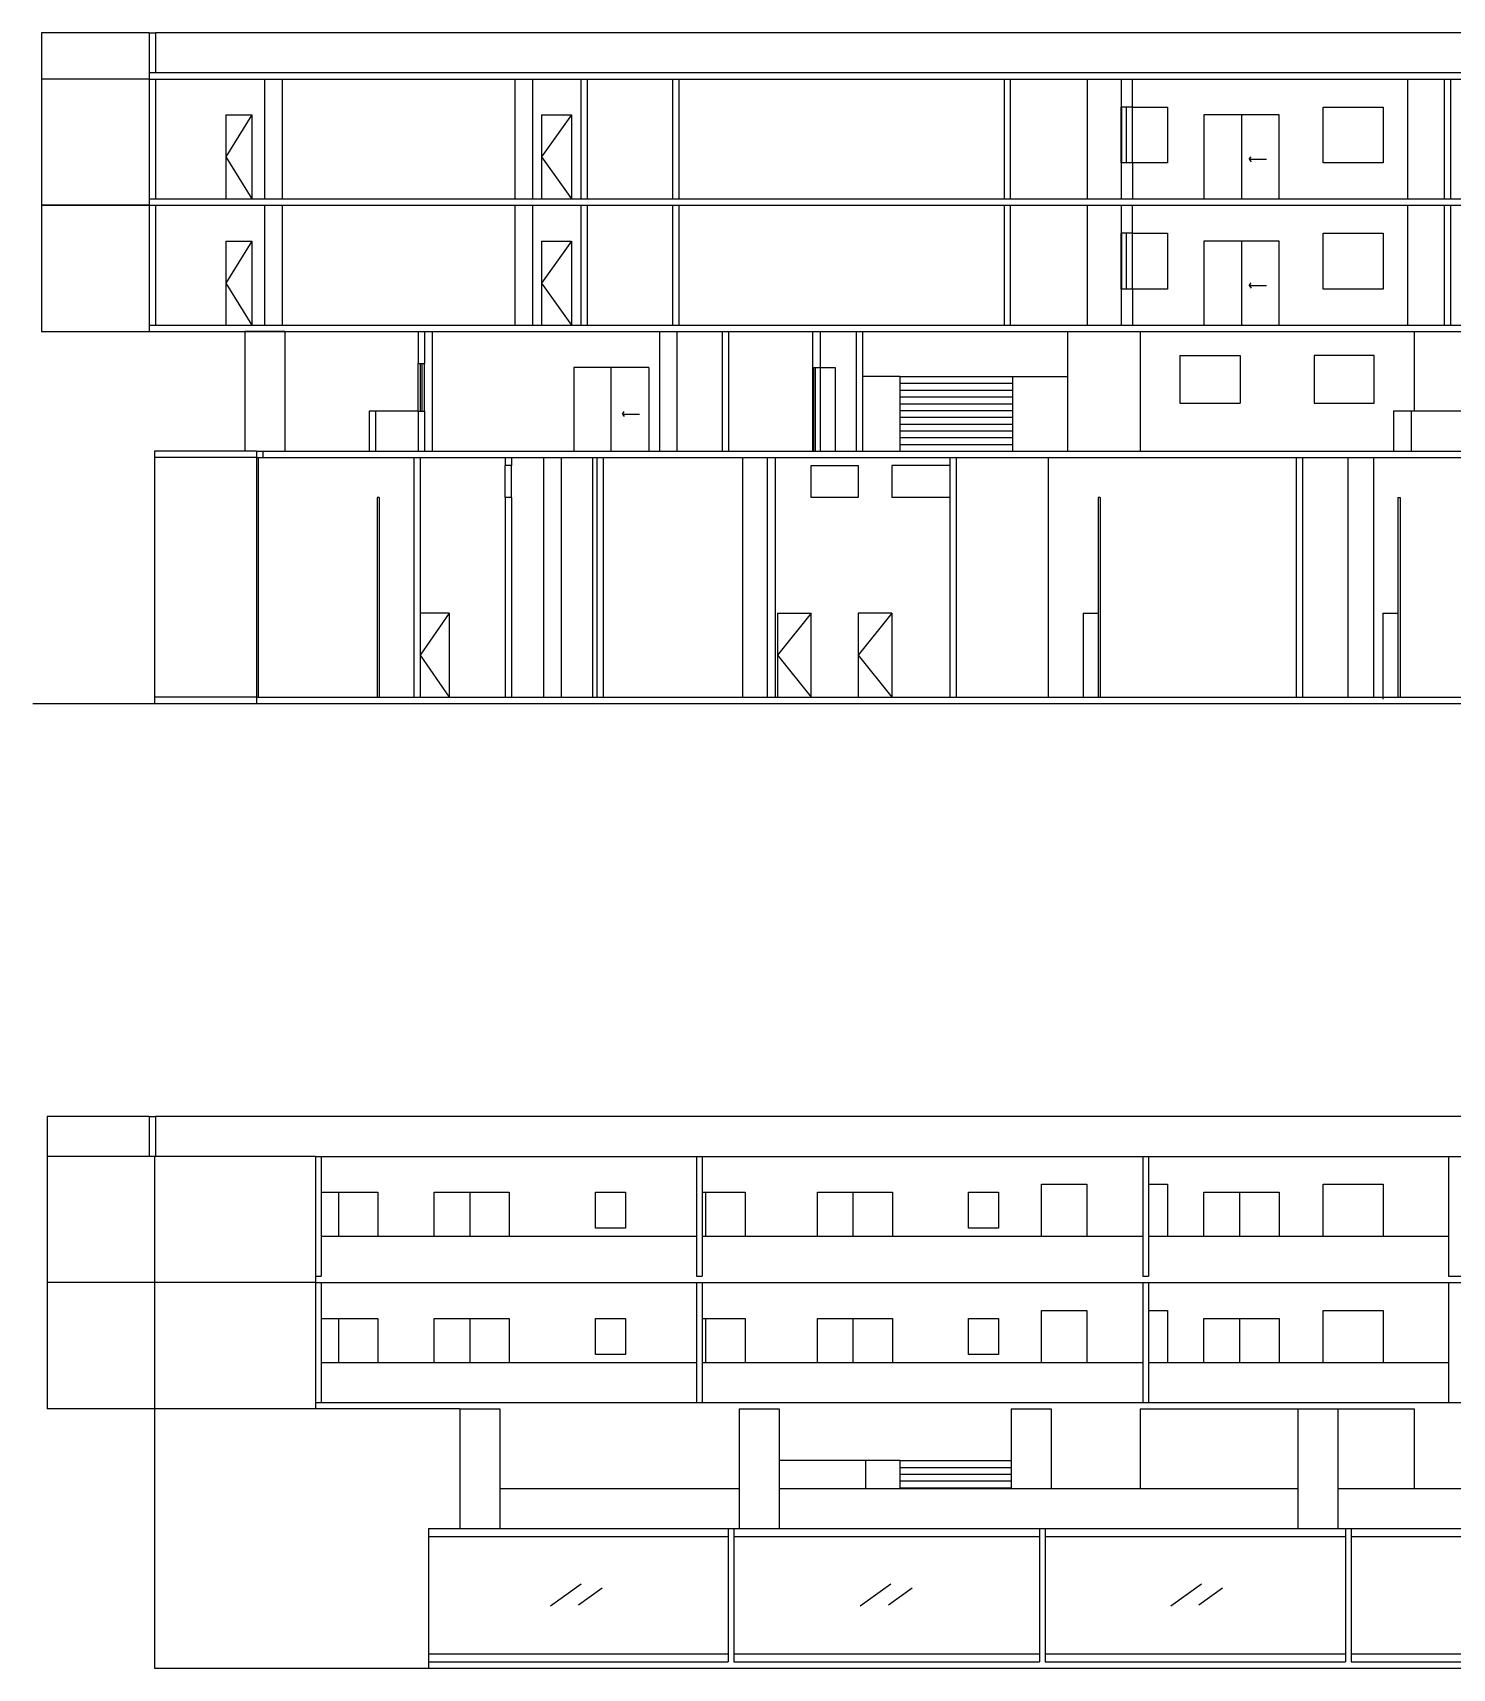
# Model space of a CAD drawing. Header units: millimetres. Extents: x -210 to 1173, y -437 to 320.
# Drawn here: x -184.04 to -148.5, y -147.4 to -106.44 of the extents above; entities that cross this region are included whole.
import ezdxf

# ---------------------------------------------------------------- set-up
doc = ezdxf.new("R2010")
doc.units = ezdxf.units.MM
doc.header["$LTSCALE"] = 0.3
doc.linetypes.add('DASHED2', pattern=[9.525, 6.35, -3.175])
for name, color, linetype in [('CORTE', 6, 'Continuous'), ('COTAS', 1, 'Continuous'), ('ESQUADRIAS', 3, 'Continuous'), ('PROJEÇÃO', 1, 'DASHED2'), ('VISTA', 2, 'Continuous'), ('VISTA LONGE', 1, 'Continuous'), ('VISTA PERTO', 3, 'Continuous')]:
    doc.layers.add(name, color=color, linetype=linetype)

msp = doc.modelspace()

# ---------------------------------------------------------------- linework, layer by layer
at = {"layer": 'CORTE'}
for p, q in [((-181.119, -106.439), (-180.959, -106.439)), ((-181.119, -106.439), (-181.119, -107.599)), ((-180.959, -106.439), (-180.959, -107.439)), ((-181.119, -107.439), (-143.614, -107.439)), ((-181.119, -107.599), (-143.614, -107.599)), ((-181.119, -107.599), (-181.119, -110.759)), ((-180.959, -107.599), (-180.959, -110.599)), ((-178.235, -107.599), (-178.235, -110.599)), ((-177.791, -107.599), (-177.791, -110.599)), ((-171.969, -107.599), (-171.969, -110.599)), ((-171.525, -107.599), (-171.525, -110.599)), ((-170.314, -107.599), (-170.314, -110.599)), ((-170.154, -107.599), (-170.154, -110.599)), ((-168.025, -107.599), (-168.025, -110.599)), ((-167.866, -107.599), (-167.866, -110.599)), ((-159.722, -107.599), (-159.722, -110.599)), ((-159.565, -107.599), (-159.565, -110.599)), ((-156.792, -107.599), (-156.792, -108.299)), ((-156.502, -108.299), (-156.502, -107.599)), ((-148.705, -107.599), (-148.705, -110.599)), ((-148.545, -107.599), (-148.545, -110.599)), ((-156.502, -108.299), (-156.792, -108.299)), ((-156.792, -109.699), (-156.792, -108.299)), ((-156.792, -109.699), (-156.792, -110.599)), ((-156.502, -109.699), (-156.792, -109.699)), ((-156.502, -109.699), (-156.502, -110.599)), ((-181.119, -110.599), (-143.614, -110.599)), ((-181.119, -110.759), (-143.614, -110.759)), ((-181.119, -110.759), (-181.119, -113.919)), ((-180.959, -110.759), (-180.959, -113.759)), ((-178.235, -110.759), (-178.235, -113.759)), ((-177.791, -110.759), (-177.791, -113.759)), ((-171.969, -110.759), (-171.969, -113.759)), ((-171.525, -110.759), (-171.525, -113.759)), ((-170.314, -110.759), (-170.314, -113.759)), ((-170.154, -110.759), (-170.154, -113.759)), ((-168.025, -110.759), (-168.025, -113.759)), ((-167.866, -110.759), (-167.866, -113.759)), ((-159.722, -110.759), (-159.722, -113.759)), ((-159.565, -110.759), (-159.565, -113.759)), ((-156.792, -110.759), (-156.792, -111.459)), ((-156.502, -111.459), (-156.502, -110.759)), ((-148.705, -110.759), (-148.705, -113.759)), ((-148.545, -110.759), (-148.545, -113.759)), ((-156.502, -111.459), (-156.792, -111.459)), ((-156.792, -112.859), (-156.792, -111.459)), ((-156.502, -112.859), (-156.792, -112.859)), ((-156.792, -112.859), (-156.792, -113.759)), ((-156.502, -112.859), (-156.502, -113.759)), ((-181.119, -113.759), (-143.614, -113.759)), ((-181.119, -113.919), (-143.614, -113.919)), ((-174.39, -113.919), (-174.39, -114.719)), ((-174.23, -113.919), (-174.23, -114.719)), ((-174.037, -113.919), (-174.037, -116.919)), ((-168.349, -113.919), (-168.349, -116.919)), ((-167.911, -113.919), (-167.911, -116.919)), ((-166.779, -113.919), (-166.779, -116.919)), ((-166.619, -113.919), (-166.619, -116.919)), ((-164.515, -113.919), (-164.515, -114.819)), ((-164.328, -113.919), (-164.328, -114.819)), ((-163.425, -113.919), (-163.425, -116.919)), ((-163.266, -113.919), (-163.266, -116.919)), ((-174.39, -114.719), (-174.23, -114.719)), ((-164.515, -114.819), (-164.328, -114.819)), ((-164.49, -114.819), (-164.448, -114.819)), ((-175.614, -115.919), (-175.614, -116.919)), ((-175.454, -115.919), (-175.614, -115.919)), ((-175.454, -115.919), (-175.454, -116.919)), ((-174.39, -115.919), (-174.23, -115.919)), ((-174.39, -115.919), (-174.39, -116.919)), ((-174.23, -115.919), (-174.23, -116.919)), ((-149.971, -115.919), (-149.971, -116.919)), ((-149.533, -115.919), (-149.971, -115.919)), ((-149.533, -115.919), (-149.533, -116.919)), ((-178.435, -116.919), (-142.318, -116.919)), ((-178.435, -116.919), (-178.435, -117.079)), ((-178.435, -117.079), (-142.318, -117.079)), ((-178.275, -116.919), (-178.275, -117.079)), ((-174.494, -117.079), (-174.494, -123.079)), ((-174.335, -117.079), (-174.335, -123.079)), ((-172.208, -117.079), (-172.208, -117.279)), ((-172.048, -117.079), (-172.048, -117.279)), ((-171.246, -117.079), (-171.246, -123.079)), ((-170.811, -117.079), (-170.811, -123.079)), ((-169.919, -117.079), (-169.919, -123.079)), ((-169.759, -117.079), (-169.759, -123.079)), ((-165.65, -117.079), (-165.65, -123.079)), ((-165.454, -117.079), (-165.454, -123.079)), ((-161.081, -117.079), (-161.081, -123.079)), ((-160.924, -117.079), (-160.924, -123.079)), ((-152.408, -117.079), (-152.408, -123.079)), ((-152.248, -117.079), (-152.248, -123.079)), ((-172.048, -117.279), (-172.208, -117.279)), ((-172.048, -118.079), (-172.208, -118.079)), ((-172.208, -118.079), (-172.208, -123.079)), ((-172.048, -118.079), (-172.048, -123.079)), ((-184.036, -123.239), (-86.211, -123.239)), ((-178.435, -123.079), (-93.942, -123.079)), ((-178.435, -123.079), (-178.435, -123.239))]:
    msp.add_line(p, q, dxfattribs=at)
at = {"layer": 'COTAS'}
for p, q in [((-153.585, -109.609), (-153.539, -109.545)), ((-153.585, -109.609), (-153.155, -109.609)), ((-153.585, -109.609), (-153.539, -109.673)), ((-153.585, -112.769), (-153.539, -112.705)), ((-153.585, -112.769), (-153.155, -112.769)), ((-153.585, -112.769), (-153.539, -112.833)), ((-169.276, -115.988), (-169.231, -115.924)), ((-169.276, -115.988), (-168.846, -115.988)), ((-169.276, -115.988), (-169.231, -116.052))]:
    msp.add_line(p, q, dxfattribs=at)
at = {"layer": 'ESQUADRIAS'}
for p, q in [((-156.779, -108.299), (-156.779, -109.699)), ((-156.663, -108.299), (-156.663, -109.699)), ((-156.779, -111.459), (-156.779, -112.859)), ((-156.663, -111.459), (-156.663, -112.859)), ((-174.33, -115.919), (-174.33, -114.719)), ((-174.29, -115.919), (-174.29, -114.719)), ((-164.49, -114.819), (-164.49, -116.919)), ((-164.448, -114.819), (-164.448, -116.919))]:
    msp.add_line(p, q, dxfattribs=at)
at = {"layer": 'PROJEÇÃO'}
for p, q in [((-178.549, -108.499), (-179.206, -109.549)), ((-170.55, -108.499), (-171.302, -109.549)), ((-179.206, -109.549), (-178.549, -110.599)), ((-171.302, -109.549), (-170.55, -110.599)), ((-178.549, -111.659), (-179.206, -112.709)), ((-170.55, -111.659), (-171.302, -112.709)), ((-179.206, -112.709), (-178.549, -113.759)), ((-171.302, -112.709), (-170.55, -113.759)), ((-173.615, -120.979), (-174.335, -122.029)), ((-164.548, -120.979), (-165.392, -122.029)), ((-162.53, -120.979), (-163.375, -122.029)), ((-174.335, -122.029), (-173.615, -123.079)), ((-165.392, -122.029), (-164.548, -123.079)), ((-163.375, -122.029), (-162.53, -123.079))]:
    msp.add_line(p, q, dxfattribs=at)
at = {"layer": 'VISTA'}
for p, q in [((-148.188, -106.439), (-180.959, -106.439)), ((-157.637, -107.599), (-157.637, -110.599)), ((-149.621, -107.599), (-149.621, -110.599)), ((-179.206, -108.499), (-179.206, -110.599)), ((-179.206, -108.499), (-178.549, -108.499)), ((-178.549, -108.499), (-178.549, -110.599)), ((-171.302, -108.499), (-171.302, -110.599)), ((-171.302, -108.499), (-170.55, -108.499)), ((-170.55, -108.499), (-170.55, -110.599)), ((-156.502, -109.699), (-156.502, -108.299)), ((-156.502, -108.299), (-155.632, -108.299)), ((-155.632, -108.299), (-155.632, -109.699)), ((-152.838, -108.499), (-154.717, -108.499)), ((-154.717, -108.499), (-154.717, -110.599)), ((-153.778, -108.499), (-153.778, -110.599)), ((-152.838, -110.599), (-152.838, -108.499)), ((-151.735, -109.699), (-151.735, -108.299)), ((-151.735, -108.299), (-150.232, -108.299)), ((-150.232, -108.299), (-150.232, -109.699)), ((-155.632, -109.699), (-156.502, -109.699)), ((-150.232, -109.699), (-151.735, -109.699)), ((-157.637, -110.759), (-157.637, -113.759)), ((-149.621, -110.759), (-149.621, -113.759)), ((-179.206, -111.659), (-179.206, -113.759)), ((-179.206, -111.659), (-178.549, -111.659)), ((-178.549, -111.659), (-178.549, -113.759)), ((-171.302, -111.659), (-170.55, -111.659)), ((-171.302, -111.659), (-171.302, -113.759)), ((-170.55, -111.659), (-170.55, -113.759)), ((-156.502, -112.859), (-156.502, -111.459)), ((-156.502, -111.459), (-155.632, -111.459)), ((-155.632, -111.459), (-155.632, -112.859)), ((-152.838, -111.659), (-154.717, -111.659)), ((-154.717, -111.659), (-154.717, -113.759)), ((-153.778, -111.659), (-153.778, -113.759)), ((-152.838, -113.759), (-152.838, -111.659)), ((-151.735, -112.859), (-151.735, -111.459)), ((-151.735, -111.459), (-150.232, -111.459)), ((-150.232, -111.459), (-150.232, -112.859)), ((-155.632, -112.859), (-156.502, -112.859)), ((-150.232, -112.859), (-151.735, -112.859)), ((-178.729, -113.919), (-178.729, -116.919)), ((-177.729, -113.919), (-178.729, -113.919)), ((-177.729, -113.919), (-177.729, -116.919)), ((-158.132, -113.919), (-158.132, -116.919)), ((-156.315, -113.919), (-156.315, -116.919)), ((-149.457, -113.919), (-149.457, -115.919)), ((-155.317, -114.519), (-155.317, -115.719)), ((-155.317, -114.519), (-153.814, -114.519)), ((-153.814, -114.519), (-153.814, -115.719)), ((-151.959, -114.519), (-151.959, -115.719)), ((-150.455, -114.519), (-151.959, -114.519)), ((-150.455, -115.719), (-150.455, -114.519)), ((-174.39, -115.919), (-174.39, -114.719)), ((-174.23, -115.919), (-174.23, -114.719)), ((-170.492, -114.819), (-170.492, -116.919)), ((-168.614, -114.819), (-170.492, -114.819)), ((-169.565, -114.819), (-169.565, -116.919)), ((-168.614, -114.819), (-168.614, -116.919)), ((-164.515, -114.819), (-164.515, -116.919)), ((-164.328, -114.819), (-164.328, -116.919)), ((-164.328, -114.819), (-163.952, -114.819)), ((-163.952, -114.819), (-163.952, -116.919)), ((-162.327, -115.049), (-163.266, -115.049)), ((-162.327, -115.049), (-159.512, -115.049)), ((-162.327, -115.049), (-162.327, -115.219)), ((-159.512, -115.049), (-159.512, -115.219)), ((-159.512, -115.049), (-158.132, -115.049)), ((-162.327, -115.219), (-159.512, -115.219)), ((-162.327, -115.219), (-162.327, -115.389)), ((-162.327, -115.389), (-159.512, -115.389)), ((-162.327, -115.389), (-162.327, -115.559)), ((-159.512, -115.219), (-159.512, -115.389)), ((-159.512, -115.389), (-159.512, -115.559)), ((-174.39, -115.919), (-175.454, -115.919)), ((-162.327, -115.559), (-159.512, -115.559)), ((-162.327, -115.559), (-162.327, -115.729)), ((-162.327, -115.729), (-159.512, -115.729)), ((-162.327, -115.729), (-162.327, -115.899)), ((-162.327, -115.899), (-159.512, -115.899)), ((-162.327, -115.899), (-162.327, -116.069)), ((-159.512, -115.559), (-159.512, -115.729)), ((-159.512, -115.729), (-159.512, -115.899)), ((-159.512, -115.899), (-159.512, -116.069)), ((-155.317, -115.719), (-153.814, -115.719)), ((-151.959, -115.719), (-150.455, -115.719)), ((-145.515, -115.919), (-149.533, -115.919)), ((-162.327, -116.069), (-159.512, -116.069)), ((-162.327, -116.069), (-162.327, -116.239)), ((-162.327, -116.239), (-159.512, -116.239)), ((-162.327, -116.239), (-162.327, -116.409)), ((-159.512, -116.069), (-159.512, -116.239)), ((-159.512, -116.239), (-159.512, -116.409)), ((-162.327, -116.409), (-159.512, -116.409)), ((-162.327, -116.409), (-162.327, -116.579)), ((-162.327, -116.579), (-159.512, -116.579)), ((-162.327, -116.579), (-162.327, -116.749)), ((-159.512, -116.409), (-159.512, -116.579)), ((-159.512, -116.579), (-159.512, -116.749)), ((-170.024, -117.079), (-170.024, -123.079)), ((-166.27, -117.079), (-166.27, -123.079)), ((-162.327, -116.749), (-162.327, -116.919)), ((-162.327, -116.749), (-159.512, -116.749)), ((-159.512, -116.749), (-159.512, -116.919)), ((-158.621, -117.079), (-158.621, -123.079)), ((-151.114, -117.079), (-151.114, -123.079)), ((-150.47, -117.079), (-150.47, -123.079)), ((-172.208, -118.079), (-172.208, -117.279)), ((-172.048, -118.079), (-172.048, -117.279)), ((-164.548, -117.279), (-163.375, -117.279)), ((-164.548, -118.079), (-164.548, -117.279)), ((-163.375, -117.279), (-163.375, -118.079)), ((-162.53, -117.279), (-162.53, -118.079)), ((-161.081, -117.279), (-162.53, -117.279)), ((-175.417, -118.079), (-175.417, -123.079)), ((-175.365, -118.079), (-175.417, -118.079)), ((-175.365, -118.079), (-175.365, -123.079)), ((-163.375, -118.079), (-164.548, -118.079)), ((-161.081, -118.079), (-162.53, -118.079)), ((-157.368, -118.079), (-157.368, -123.079)), ((-157.316, -118.079), (-157.368, -118.079)), ((-157.316, -118.079), (-157.316, -123.079)), ((-149.86, -118.079), (-149.86, -123.079)), ((-149.86, -118.079), (-149.809, -118.079)), ((-149.809, -118.079), (-149.809, -123.079)), ((-173.615, -120.979), (-174.335, -120.979)), ((-173.615, -120.979), (-173.615, -123.079)), ((-165.392, -120.979), (-165.392, -123.079)), ((-165.392, -120.979), (-164.548, -120.979)), ((-164.548, -123.079), (-164.548, -120.979)), ((-163.375, -120.979), (-163.375, -123.079)), ((-162.53, -120.979), (-163.375, -120.979)), ((-162.53, -120.979), (-162.53, -123.079)), ((-157.744, -120.979), (-157.744, -123.079)), ((-157.744, -120.979), (-157.368, -120.979)), ((-150.236, -120.979), (-150.236, -123.127)), ((-150.236, -120.979), (-149.86, -120.979)), ((-183.673, -133.579), (-183.673, -137.739)), ((-181.119, -133.579), (-183.673, -133.579)), ((-181.119, -133.579), (-180.959, -133.579)), ((-181.119, -133.579), (-181.119, -134.579)), ((-180.959, -133.579), (-180.959, -134.579)), ((-148.188, -133.579), (-180.959, -133.579)), ((-176.958, -134.579), (-183.673, -134.579)), ((-176.958, -134.579), (-103.504, -134.579)), ((-176.958, -134.579), (-176.958, -137.739)), ((-176.817, -134.579), (-176.817, -137.579)), ((-167.423, -134.579), (-167.423, -137.579)), ((-167.282, -134.579), (-167.282, -137.579)), ((-156.249, -134.579), (-156.249, -137.579)), ((-156.108, -134.579), (-156.108, -137.579)), ((-148.593, -134.579), (-148.593, -137.579)), ((-176.817, -135.479), (-175.394, -135.479)), ((-176.383, -135.479), (-176.383, -136.579)), ((-175.394, -135.479), (-175.394, -136.579)), ((-173.985, -136.579), (-173.985, -135.479)), ((-173.985, -135.479), (-172.106, -135.479)), ((-173.095, -135.479), (-173.095, -136.579)), ((-172.106, -135.479), (-172.106, -136.579)), ((-169.945, -136.379), (-169.945, -135.479)), ((-169.945, -135.479), (-169.194, -135.479)), ((-169.194, -135.479), (-169.194, -136.379)), ((-167.282, -135.479), (-166.202, -135.479)), ((-167.191, -135.479), (-167.191, -136.579)), ((-166.202, -135.479), (-166.202, -136.579)), ((-164.393, -136.579), (-164.393, -135.479)), ((-164.393, -135.479), (-162.514, -135.479)), ((-163.504, -135.479), (-163.504, -136.579)), ((-162.514, -135.479), (-162.514, -136.579)), ((-160.612, -136.379), (-160.612, -135.479)), ((-160.612, -135.479), (-159.861, -135.479)), ((-159.861, -135.479), (-159.861, -136.379)), ((-158.78, -136.579), (-158.78, -135.279)), ((-158.78, -135.279), (-157.653, -135.279)), ((-157.653, -135.279), (-157.653, -136.579)), ((-156.108, -135.279), (-155.633, -135.279)), ((-155.633, -135.279), (-155.633, -136.579)), ((-154.717, -136.579), (-154.717, -135.479)), ((-154.717, -135.479), (-152.838, -135.479)), ((-153.828, -135.479), (-153.828, -136.579)), ((-152.838, -135.479), (-152.838, -136.579)), ((-151.735, -136.579), (-151.735, -135.279)), ((-151.735, -135.279), (-150.232, -135.279)), ((-150.232, -135.279), (-150.232, -136.579)), ((-169.194, -136.379), (-169.945, -136.379)), ((-159.861, -136.379), (-160.612, -136.379)), ((-176.817, -136.579), (-167.423, -136.579)), ((-167.282, -136.579), (-156.249, -136.579)), ((-156.108, -136.579), (-148.593, -136.579)), ((-176.958, -137.579), (-176.817, -137.579)), ((-167.423, -137.579), (-167.282, -137.579)), ((-156.249, -137.579), (-156.108, -137.579)), ((-148.593, -137.579), (-129.743, -137.579)), ((-176.958, -137.739), (-183.673, -137.739)), ((-183.673, -137.739), (-183.673, -140.899)), ((-176.958, -137.739), (-103.504, -137.739)), ((-176.958, -137.739), (-176.958, -140.899)), ((-176.817, -137.739), (-176.817, -140.739)), ((-167.423, -137.739), (-167.423, -140.739)), ((-167.282, -137.739), (-167.282, -140.739)), ((-156.249, -137.739), (-156.249, -140.739)), ((-156.108, -137.739), (-156.108, -140.739)), ((-148.593, -137.739), (-148.593, -140.739)), ((-158.78, -139.739), (-158.78, -138.439)), ((-158.78, -138.439), (-157.653, -138.439)), ((-157.653, -138.439), (-157.653, -139.739)), ((-156.108, -138.439), (-155.633, -138.439)), ((-155.633, -138.439), (-155.633, -139.739)), ((-151.735, -139.739), (-151.735, -138.439)), ((-151.735, -138.439), (-150.232, -138.439)), ((-150.232, -138.439), (-150.232, -139.739)), ((-176.817, -138.639), (-175.394, -138.639)), ((-176.383, -138.639), (-176.383, -139.739)), ((-175.394, -138.639), (-175.394, -139.739)), ((-173.985, -139.739), (-173.985, -138.639)), ((-173.985, -138.639), (-172.106, -138.639)), ((-173.095, -138.639), (-173.095, -139.739)), ((-172.106, -138.639), (-172.106, -139.739)), ((-169.945, -139.539), (-169.945, -138.639)), ((-169.945, -138.639), (-169.194, -138.639)), ((-169.194, -138.639), (-169.194, -139.539)), ((-167.282, -138.639), (-166.202, -138.639)), ((-167.191, -138.639), (-167.191, -139.739)), ((-166.202, -138.639), (-166.202, -139.739)), ((-164.393, -139.739), (-164.393, -138.639)), ((-164.393, -138.639), (-162.514, -138.639)), ((-163.504, -138.639), (-163.504, -139.739)), ((-162.514, -138.639), (-162.514, -139.739)), ((-160.612, -139.539), (-160.612, -138.639)), ((-160.612, -138.639), (-159.861, -138.639)), ((-159.861, -138.639), (-159.861, -139.539)), ((-154.717, -139.739), (-154.717, -138.639)), ((-154.717, -138.639), (-152.838, -138.639)), ((-153.828, -138.639), (-153.828, -139.739)), ((-152.838, -138.639), (-152.838, -139.739)), ((-169.194, -139.539), (-169.945, -139.539)), ((-159.861, -139.539), (-160.612, -139.539)), ((-176.817, -139.739), (-167.423, -139.739)), ((-167.282, -139.739), (-156.249, -139.739)), ((-156.108, -139.739), (-148.593, -139.739)), ((-176.958, -140.739), (-103.504, -140.739)), ((-173.347, -140.899), (-172.347, -140.899)), ((-173.347, -140.899), (-173.347, -143.899)), ((-172.347, -140.899), (-172.347, -143.899)), ((-166.354, -140.899), (-166.354, -143.899)), ((-166.354, -140.899), (-165.354, -140.899)), ((-165.354, -140.899), (-165.354, -143.899)), ((-159.546, -140.899), (-159.546, -142.899)), ((-159.546, -140.899), (-158.546, -140.899)), ((-158.546, -140.899), (-158.546, -142.899)), ((-156.315, -140.899), (-149.457, -140.899)), ((-156.315, -140.899), (-156.315, -142.899)), ((-152.367, -140.899), (-152.367, -143.899)), ((-151.367, -140.899), (-151.367, -143.899)), ((-149.457, -140.899), (-149.457, -142.899)), ((-159.546, -142.029), (-159.546, -142.199)), ((-162.327, -142.199), (-163.191, -142.199)), ((-163.191, -142.199), (-163.191, -142.899)), ((-162.327, -142.199), (-159.546, -142.199)), ((-162.327, -142.199), (-162.327, -142.899)), ((-162.327, -142.369), (-159.546, -142.369)), ((-162.327, -142.539), (-159.546, -142.539)), ((-159.546, -142.199), (-159.546, -142.369)), ((-159.546, -142.369), (-159.546, -142.539)), ((-159.546, -142.539), (-159.546, -142.709)), ((-172.347, -142.899), (-166.354, -142.899)), ((-165.354, -142.899), (-152.367, -142.899)), ((-162.327, -142.709), (-159.546, -142.709)), ((-162.327, -142.879), (-159.546, -142.879)), ((-159.546, -142.709), (-159.546, -142.879)), ((-159.546, -142.879), (-159.546, -142.899)), ((-151.367, -142.899), (-145.374, -142.899))]:
    msp.add_line(p, q, dxfattribs=at)
at = {"layer": 'VISTA LONGE'}
for p, q in [((-183.814, -106.439), (-183.814, -110.759)), ((-181.119, -106.439), (-183.814, -106.439)), ((-181.119, -107.599), (-183.814, -107.599)), ((-183.814, -110.759), (-183.814, -113.919)), ((-181.119, -110.759), (-183.814, -110.759)), ((-183.814, -110.759), (-181.119, -110.759)), ((-183.814, -113.919), (-181.119, -113.919)), ((-180.986, -116.919), (-180.986, -123.239)), ((-178.435, -116.919), (-180.986, -116.919)), ((-178.435, -117.079), (-180.986, -117.079)), ((-178.435, -123.079), (-180.986, -123.079)), ((-180.986, -134.579), (-180.986, -144.239)), ((-180.986, -137.739), (-180.986, -147.399)), ((-173.347, -140.899), (-183.673, -140.899)), ((-163.191, -142.199), (-165.354, -142.199)), ((-180.986, -147.399), (-174.13, -147.399))]:
    msp.add_line(p, q, dxfattribs=at)
at = {"layer": 'VISTA PERTO'}
for p, q in [((-178.435, -117.079), (-178.435, -123.079)), ((-178.392, -117.079), (-178.392, -123.079)), ((-174.13, -143.899), (-103.724, -143.899)), ((-174.13, -143.899), (-174.13, -147.399)), ((-174.13, -144.099), (-166.628, -144.099)), ((-166.628, -143.899), (-166.628, -147.239)), ((-166.488, -143.899), (-166.488, -147.239)), ((-166.488, -144.099), (-158.831, -144.099)), ((-158.831, -143.899), (-158.831, -147.239)), ((-158.69, -143.899), (-158.69, -147.239)), ((-158.69, -144.099), (-151.175, -144.099)), ((-151.175, -143.899), (-151.175, -147.239)), ((-151.034, -143.899), (-151.034, -147.239)), ((-151.034, -144.099), (-143.66, -144.099)), ((-171.078, -145.835), (-170.311, -145.282)), ((-170.375, -145.814), (-169.778, -145.388)), ((-163.319, -145.835), (-162.552, -145.282)), ((-162.616, -145.814), (-162.019, -145.388)), ((-155.55, -145.835), (-154.782, -145.282)), ((-154.846, -145.814), (-154.249, -145.388)), ((-174.13, -147.039), (-166.628, -147.039)), ((-166.488, -147.039), (-158.831, -147.039)), ((-158.69, -147.039), (-151.175, -147.039)), ((-151.034, -147.039), (-143.66, -147.039)), ((-174.13, -147.239), (-166.628, -147.239)), ((-174.13, -147.399), (-103.724, -147.399)), ((-166.488, -147.239), (-158.831, -147.239)), ((-158.69, -147.239), (-151.175, -147.239)), ((-151.034, -147.239), (-143.66, -147.239))]:
    msp.add_line(p, q, dxfattribs=at)

doc.saveas('drawing.dxf')
